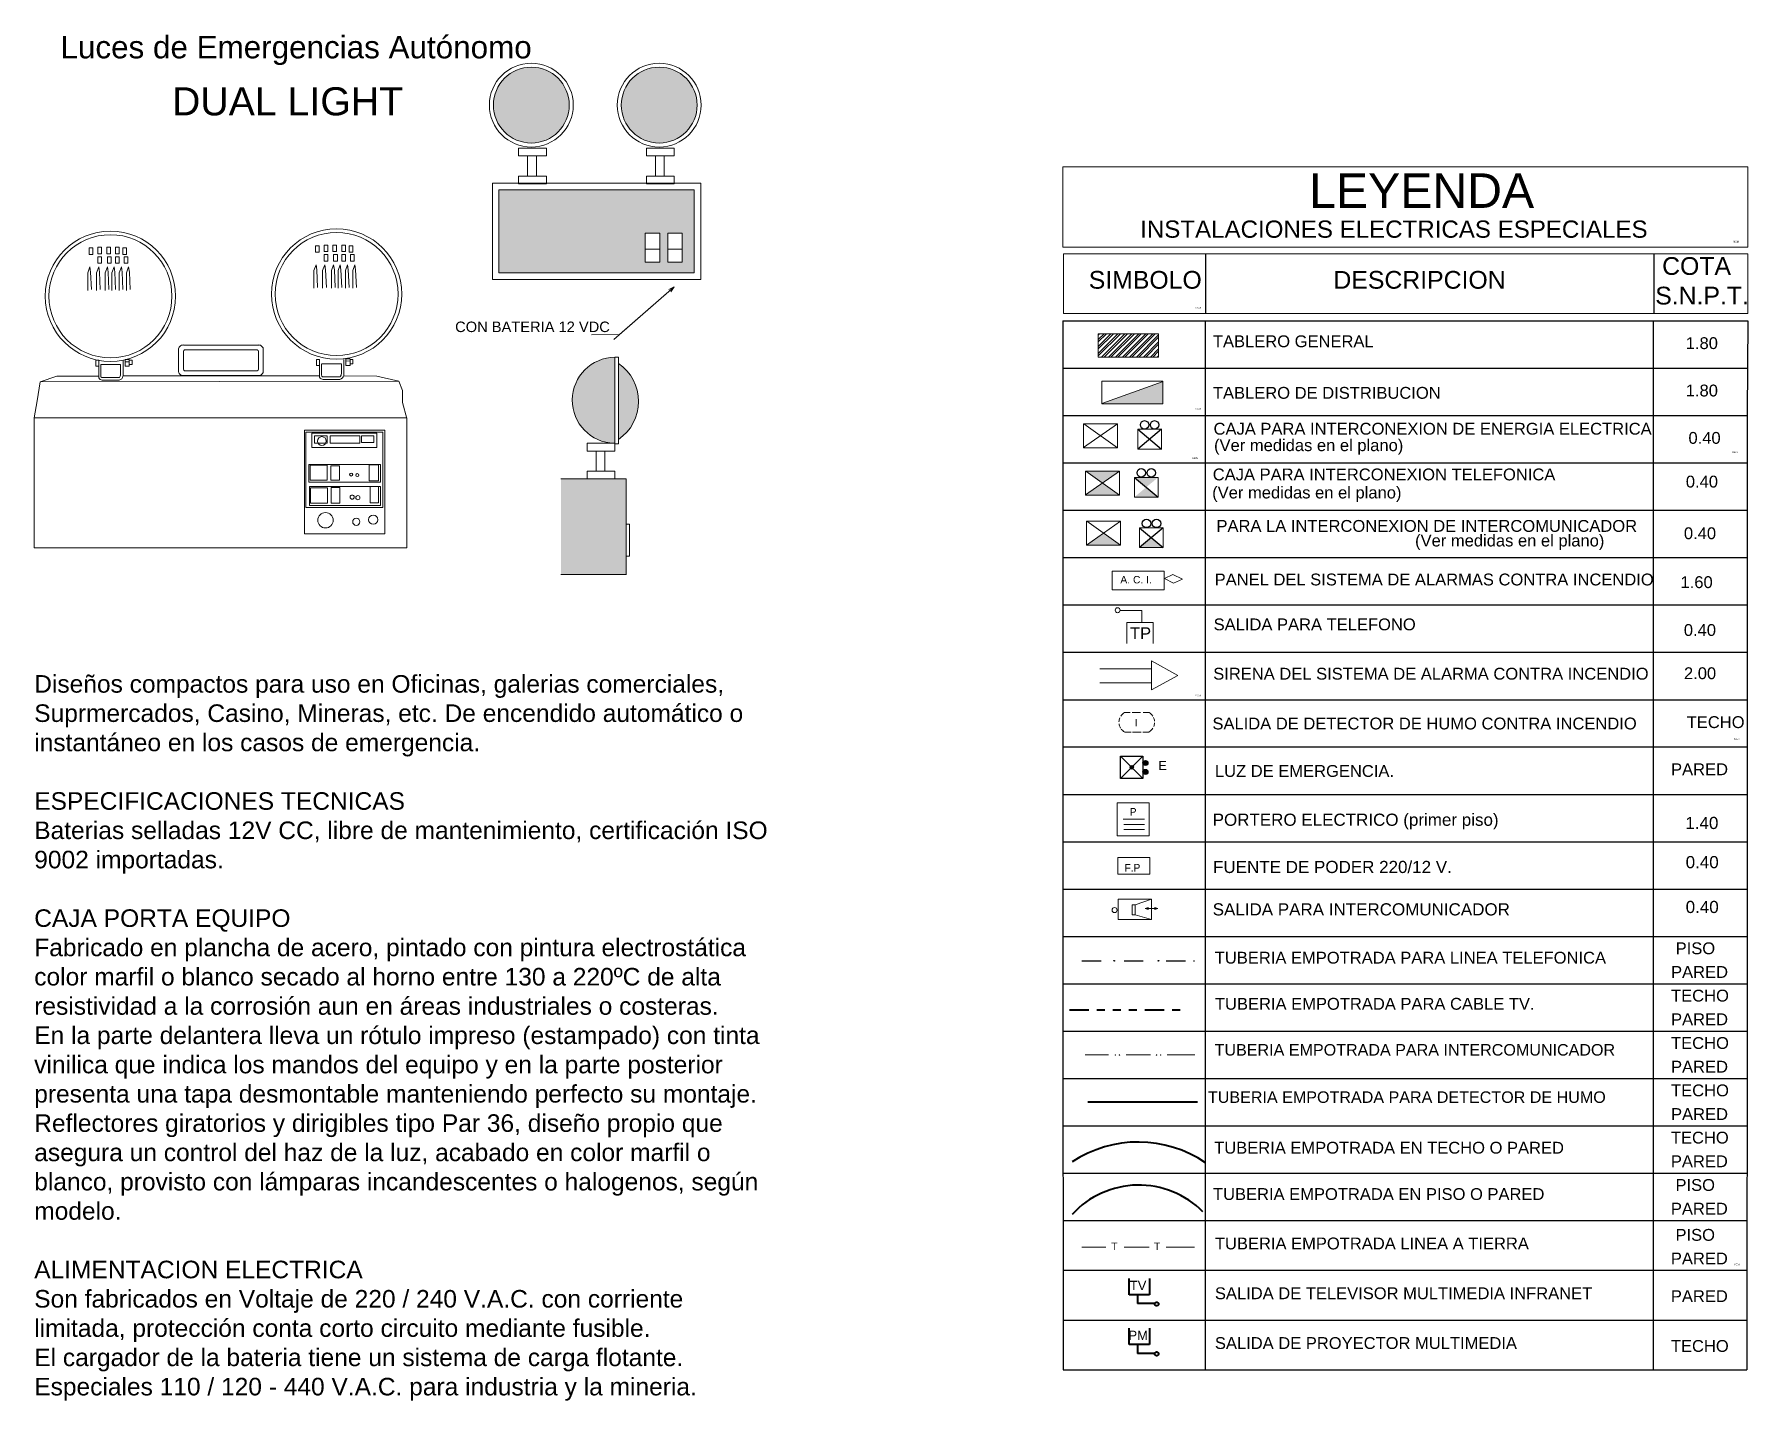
# Model space of a CAD drawing. Header units: millimetres. Extents: x 3354 to 3637, y 1117 to 1358.
# Drawn here: x 3573.34 to 3594.68, y 1247.11 to 1264.13 of the extents above; entities that cross this region are included whole.
import ezdxf

# ---------------------------------------------------------------- set-up
doc = ezdxf.new("R2010")
doc.units = ezdxf.units.MM
for name, pattern in [('a1', [9.525, 6.35, -3.175]), ('ACAD_ISO10W100', [18.5, 12, -3, 0.5, -3]), ('ACAD_ISO14W100', [24, 12, -3, 0, -3, 0, -3, 0, -3]), ('DASHED', [0.75, 0.5, -0.25])]:
    doc.linetypes.add(name, pattern=pattern)
for name, color, linetype, lineweight in [('02-Tex', 7, 'Continuous', 20), ('alumbrado', 50, 'Continuous', 40), ('CAB-EMEG', 60, 'Continuous', 30), ('CABLE TV', 31, 'ACAD_ISO14W100', 40), ('cajas de paso', 132, 'Continuous', 20), ('COND TOM', 121, 'a1', 40), ('CONDUCTOR', 162, 'Continuous', 40), ('COTIT', 4, 'Continuous', 5), ('FONO', 240, 'ACAD_ISO10W100', 25), ('LIN1', 43, 'Continuous', 20), ('SANIT', 160, 'Continuous', 60), ('SIMBOLOS', 251, 'Continuous', 20), ('TABLERO', 122, 'Continuous', 25)]:
    doc.layers.add(name, color=color, linetype=linetype, lineweight=lineweight)
doc.layers.add('Linea 1', color=4, linetype='Continuous')
doc.layers.add('TITUL-1', color=170, linetype='Continuous')
doc.layers.add('texto', color=7, linetype='Continuous', lineweight=9, true_color=0x000000)
doc.styles.add('ARIAL', font='arial.ttf')
doc.styles.add('LUCIDA', font='LCALLIG.TTF')
doc.styles.get("Standard").update_dxf_attribs({"font": 'arial.ttf'})
doc.styles.add('TITULO', font='sanss___.ttf', dxfattribs={"width": 1.2, "height": 0.125})
doc.linetypes.add('ACI', pattern='A,0.9,-0.15,["ACI",Standard,S=0.08,R=0,X=-0.08,Y=-0.03],-0.2', length=1.25)
doc.dimstyles.new('COT-1', dxfattribs={"dimtxt": 0.15, "dimasz": 0.075, "dimexe": 0.05, "dimexo": 0.1, "dimgap": 0.1, "dimtad": 0, "dimtih": 1, "dimtoh": 1, "dimzin": 1, "dimtxsty": 'Standard', "dimblk": 'DOT', "dimcen": 0.1, "dimclrd": 256, "dimclre": 256, "dimclrt": 256, "dimadec": 0, "dimazin": 0, "dimtfac": 1, "dimtix": 1, "dimtmove": 0, "dimatfit": 3, "dimldrblk": 'DOT', "dimfxl": 1, "dimlwd": -1, "dimlwe": -1, "dimarcsym": 0})

# ---------------------------------------------------------------- blocks, each defined once
blk = doc.blocks.new('_Dot')
at = {"color": 0, "linetype": 'ByBlock', "lineweight": -2}
blk.add_line((-0.5, 0), (-1, 0), dxfattribs=at)
at = {"color": 0, "linetype": 'ByBlock', "const_width": 0.5}
blk.add_lwpolyline([(-0.25, 0, 1), (0.25, 0, 1)], format="xyb", close=True, dxfattribs=at)

msp = doc.modelspace()

# ---------------------------------------------------------------- hatches: boundary and pattern name
at = {"layer": 'CAB-EMEG', "linetype": 'DASHED'}
h = msp.add_hatch(color=256, dxfattribs=at)
h.paths.add_polyline_path([(3587.21, 1255.055, 0.989725), (3587.148, 1255.056), (3587.148, 1255.054, 0.989725)])
h.paths.add_polyline_path([(3587.21, 1254.943, 0.989725), (3587.148, 1254.943), (3587.148, 1254.942, 0.989725)])
at = {"layer": 'CAB-EMEG', "ltscale": 0.05}
h = msp.add_hatch(color=256, dxfattribs=at)
h.paths.add_polyline_path([(3586.993, 1255.016, 0.414681), (3586.993, 1254.986), (3587.008, 1255.001)])
h.paths.add_polyline_path([(3587.023, 1255.016), (3587.008, 1255.001), (3587.023, 1254.986, 0.414681)])
h.paths.add_polyline_path([(3587.008, 1255.001), (3587.023, 1255.016, 0.198705), (3587.008, 1255.023, 0.198705), (3586.993, 1255.016)])
h.paths.add_polyline_path([(3587.008, 1255.001), (3586.993, 1254.986, 0.198705), (3587.008, 1254.98, 0.198705), (3587.023, 1254.986)])
msp.add_hatch(color=256, dxfattribs=at).paths.add_polyline_path([(3587.008, 1255.001), (3587.023, 1254.986, 0.414681), (3587.023, 1255.016)])
at = {"layer": 'cajas de paso'}
h = msp.add_hatch(color=5, dxfattribs=at)
h.set_gradient(color1=(0, 0, 255), one_color=1, tint=1, name='INVSPHERICAL')
h.paths.add_polyline_path([(3579.059, 1263.246, 1), (3580.004, 1263.246, 1)])
h = msp.add_hatch(color=5, dxfattribs=at)
h.set_gradient(color1=(0, 0, 255), one_color=1, tint=1, name='INVSPHERICAL')
h.paths.add_polyline_path([(3581.597, 1263.246, 1), (3580.652, 1263.246, 1)])
h = msp.add_hatch(color=254, dxfattribs=at)
h.set_gradient(color1=(199, 199, 255), one_color=1, tint=1, name='CURVED')
h.paths.add_polyline_path([(3581.559, 1262.191), (3579.128, 1262.191), (3579.128, 1261.157), (3581.559, 1261.157)])
h.paths.add_polyline_path([(3580.951, 1261.65), (3581.132, 1261.65), (3581.132, 1261.289), (3580.951, 1261.289)], flags=16)
h.paths.add_polyline_path([(3581.231, 1261.65), (3581.411, 1261.65), (3581.411, 1261.289), (3581.231, 1261.289)], flags=16)
h = msp.add_hatch(color=254, dxfattribs=at)
h.set_gradient(color1=(199, 199, 255), one_color=1, tint=1, name='CYLINDER')
h.paths.add_polyline_path([(3580.573, 1260.107, 0.983109), (3580.564, 1259.035), (3580.573, 1259.035)])
h = msp.add_hatch(color=5, dxfattribs=at)
h.set_gradient(color1=(0, 0, 255), one_color=1, tint=1)
h.paths.add_polyline_path([(3580.615, 1260.031), (3580.615, 1259.082, 0.533111)])
h = msp.add_hatch(color=254, dxfattribs=at)
h.set_gradient(color1=(199, 199, 255), one_color=1, tint=1, name='CYLINDER')
h.paths.add_polyline_path([(3580.713, 1258.592), (3579.898, 1258.592), (3579.898, 1257.4), (3580.713, 1257.4)])
at = {"layer": 'SIMBOLOS'}
h = msp.add_hatch(dxfattribs=at)
h.set_pattern_fill('STEEL', color=256, scale=0.019334, style=0)
h.set_pattern_definition([(45, (2622.33265, 569.924897), (-0.043405013, 0.043405013), []), (45, (2622.33265, 569.95559), (-0.043405013, 0.043405013), [])])
h.paths.add_polyline_path([(3586.59, 1260.4), (3586.59, 1260.109), (3587.343, 1260.109), (3587.343, 1260.4)])
at = {"layer": 'SIMBOLOS', "lineweight": 20}
for points in [[(3587.394, 1259.804), (3586.637, 1259.532), (3586.637, 1259.527), (3587.394, 1259.527)], [(3586.855, 1258.39), (3586.643, 1258.541), (3586.431, 1258.392), (3586.431, 1258.39)], [(3586.658, 1257.917), (3586.446, 1257.768), (3586.446, 1257.766), (3586.87, 1257.766)]]:
    msp.add_hatch(color=256, dxfattribs=at).paths.add_polyline_path(points)
h = msp.add_hatch(color=256, dxfattribs=at)
h.paths.add_polyline_path([(3586.435, 1258.689), (3586.643, 1258.541), (3586.855, 1258.689)])
h.paths.add_polyline_path([(3586.643, 1258.541), (3586.431, 1258.392), (3586.431, 1258.39), (3586.855, 1258.39)])
at = {"layer": 'SIMBOLOS', "ltscale": 0.4}
h = msp.add_hatch(color=256, dxfattribs=at)
h.paths.add_polyline_path([(3587.212, 1253.23), (3587.212, 1253.243), (3587.174, 1253.243)])
h.paths.add_polyline_path([(3587.174, 1253.243), (3587.212, 1253.243), (3587.212, 1253.256)])
for points in [[(3587.174, 1253.243), (3587.212, 1253.243), (3587.212, 1253.256)], [(3587.334, 1253.243), (3587.296, 1253.243), (3587.296, 1253.23)]]:
    msp.add_hatch(color=256, dxfattribs=at).paths.add_polyline_path(points)
h = msp.add_hatch(color=256, dxfattribs=at)
h.paths.add_polyline_path([(3587.296, 1253.257), (3587.296, 1253.243), (3587.334, 1253.243)])
h.paths.add_polyline_path([(3587.334, 1253.243), (3587.296, 1253.243), (3587.296, 1253.23)])
at = {"layer": 'TABLERO'}
h = msp.add_hatch(color=256, dxfattribs=at)
h.paths.add_polyline_path([(3587.19, 1258.489), (3587.337, 1258.611), (3587.042, 1258.611)])
h.paths.add_polyline_path([(3587.337, 1258.366), (3587.19, 1258.489), (3587.042, 1258.366)])
msp.add_hatch(color=256, dxfattribs=at).paths.add_polyline_path([(3587.106, 1257.736), (3587.401, 1257.736), (3587.253, 1257.859)])

# ---------------------------------------------------------------- linework, layer by layer
at = {"lineweight": 5}
for p, q in [((3579.482, 1262.613), (3579.482, 1262.363)), ((3579.593, 1262.613), (3579.593, 1262.363)), ((3581.075, 1262.613), (3581.075, 1262.363)), ((3581.186, 1262.613), (3581.186, 1262.363)), ((3580.951, 1261.452), (3581.133, 1261.452)), ((3581.232, 1261.452), (3581.414, 1261.452)), ((3580.614, 1260.107), (3580.571, 1260.107)), ((3580.571, 1259.027), (3580.571, 1260.107)), ((3580.614, 1259.027), (3580.614, 1260.107)), ((3580.336, 1258.938), (3580.336, 1258.688)), ((3580.447, 1258.938), (3580.447, 1258.688)), ((3580.563, 1259.035), (3580.57, 1259.035)), ((3580.614, 1259.027), (3580.571, 1259.027)), ((3580.225, 1258.598), (3580.225, 1258.688)), ((3580.225, 1258.688), (3580.572, 1258.688)), ((3580.572, 1258.688), (3580.572, 1258.598)), ((3580.712, 1258.592), (3579.897, 1258.592)), ((3580.712, 1258.592), (3580.712, 1257.399)), ((3580.712, 1257.4), (3579.897, 1257.4))]:
    msp.add_line(p, q, dxfattribs=at)
at = {"color": 1, "lineweight": 5}
for p, q in [((3574.005, 1261.158), (3574.032, 1261.231)), ((3574.032, 1261.231), (3574.041, 1261.167)), ((3574.114, 1261.158), (3574.142, 1261.231)), ((3574.142, 1261.231), (3574.151, 1261.167)), ((3574.224, 1261.158), (3574.251, 1261.231)), ((3574.251, 1261.231), (3574.26, 1261.167)), ((3574.306, 1261.158), (3574.333, 1261.231)), ((3574.333, 1261.231), (3574.342, 1261.167)), ((3574.397, 1261.158), (3574.424, 1261.231)), ((3574.424, 1261.231), (3574.433, 1261.167)), ((3574.488, 1261.158), (3574.515, 1261.231)), ((3574.515, 1261.231), (3574.525, 1261.167)), ((3576.822, 1261.185), (3576.849, 1261.258)), ((3576.849, 1261.258), (3576.858, 1261.194)), ((3576.931, 1261.185), (3576.959, 1261.258)), ((3576.959, 1261.258), (3576.968, 1261.194)), ((3577.041, 1261.185), (3577.068, 1261.258)), ((3577.068, 1261.258), (3577.077, 1261.194)), ((3577.123, 1261.185), (3577.15, 1261.258)), ((3577.15, 1261.258), (3577.159, 1261.194)), ((3577.214, 1261.185), (3577.241, 1261.258)), ((3577.241, 1261.258), (3577.25, 1261.194)), ((3577.305, 1261.185), (3577.333, 1261.258)), ((3577.333, 1261.258), (3577.342, 1261.194)), ((3574.005, 1260.939), (3574.005, 1261.158)), ((3574.041, 1261.167), (3574.051, 1260.948)), ((3574.114, 1260.939), (3574.114, 1261.158)), ((3574.151, 1261.167), (3574.16, 1260.948)), ((3574.224, 1260.939), (3574.224, 1261.158)), ((3574.26, 1261.167), (3574.269, 1260.948)), ((3574.306, 1260.939), (3574.306, 1261.158)), ((3574.342, 1261.167), (3574.351, 1260.948)), ((3574.397, 1260.939), (3574.397, 1261.158)), ((3574.433, 1261.167), (3574.443, 1260.948)), ((3574.488, 1260.939), (3574.488, 1261.158)), ((3574.525, 1261.167), (3574.534, 1260.948)), ((3576.822, 1260.966), (3576.822, 1261.185)), ((3576.858, 1261.194), (3576.868, 1260.976)), ((3576.931, 1260.966), (3576.931, 1261.185)), ((3576.968, 1261.194), (3576.977, 1260.976)), ((3577.041, 1260.966), (3577.041, 1261.185)), ((3577.077, 1261.194), (3577.086, 1260.976)), ((3577.123, 1260.966), (3577.123, 1261.185)), ((3577.159, 1261.194), (3577.168, 1260.976)), ((3577.214, 1260.966), (3577.214, 1261.185)), ((3577.25, 1261.194), (3577.26, 1260.976)), ((3577.305, 1260.966), (3577.305, 1261.185)), ((3577.342, 1261.194), (3577.351, 1260.976)), ((3574.143, 1260.067), (3574.143, 1259.852)), ((3574.168, 1260.017), (3574.168, 1259.878)), ((3574.169, 1260.017), (3574.415, 1260.017)), ((3574.415, 1260.017), (3574.415, 1259.895)), ((3574.446, 1259.871), (3574.446, 1260.07)), ((3574.47, 1260.05), (3574.52, 1260.051)), ((3576.893, 1260.075), (3576.893, 1259.86)), ((3576.917, 1260.025), (3576.917, 1259.886)), ((3576.919, 1260.025), (3577.164, 1260.025)), ((3577.164, 1260.025), (3577.164, 1259.903)), ((3577.195, 1259.879), (3577.195, 1260.078)), ((3577.219, 1260.058), (3577.269, 1260.06)), ((3573.376, 1259.564), (3573.412, 1259.801)), ((3573.412, 1259.801), (3573.622, 1259.873)), ((3573.412, 1259.801), (3577.88, 1259.81)), ((3573.622, 1259.873), (3574.147, 1259.873)), ((3574.181, 1259.854), (3574.399, 1259.854)), ((3574.186, 1259.821), (3574.396, 1259.821)), ((3574.442, 1259.874), (3576.893, 1259.874)), ((3576.931, 1259.862), (3577.149, 1259.862)), ((3576.936, 1259.83), (3577.145, 1259.83)), ((3577.192, 1259.874), (3577.606, 1259.873)), ((3577.606, 1259.873), (3577.88, 1259.81)), ((3577.88, 1259.81), (3577.925, 1259.691)), ((3573.339, 1259.354), (3573.376, 1259.564)), ((3577.925, 1259.691), (3577.925, 1259.545)), ((3577.925, 1259.545), (3577.98, 1259.345)), ((3573.339, 1259.354), (3577.98, 1259.354)), ((3573.339, 1257.733), (3573.339, 1259.354)), ((3577.98, 1259.354), (3577.98, 1257.733)), ((3577.98, 1257.733), (3573.339, 1257.733))]:
    msp.add_line(p, q, dxfattribs=at)
at = {"lineweight": 5}
for points in [[(3579.371, 1262.71), (3579.718, 1262.71), (3579.718, 1262.613), (3579.371, 1262.613)], [(3580.964, 1262.71), (3581.311, 1262.71), (3581.311, 1262.613), (3580.964, 1262.613)], [(3579.371, 1262.363), (3579.718, 1262.363), (3579.718, 1262.266), (3579.371, 1262.266)], [(3580.964, 1262.363), (3581.311, 1262.363), (3581.311, 1262.266), (3580.964, 1262.266)], [(3579.045, 1262.273), (3581.64, 1262.273), (3581.64, 1261.075), (3579.045, 1261.075)], [(3579.127, 1262.191), (3581.558, 1262.191), (3581.558, 1261.157), (3579.127, 1261.157)], [(3580.95, 1261.65), (3581.131, 1261.65), (3581.131, 1261.289), (3580.95, 1261.289)], [(3581.229, 1261.65), (3581.41, 1261.65), (3581.41, 1261.289), (3581.229, 1261.289)], [(3580.225, 1259.035), (3580.572, 1259.035), (3580.572, 1258.938), (3580.225, 1258.938)]]:
    msp.add_lwpolyline(points, close=True, dxfattribs=at)
at = {"color": 1, "lineweight": 5}
for points in [[(3574.023, 1261.467), (3574.069, 1261.467), (3574.069, 1261.386), (3574.023, 1261.386)], [(3574.133, 1261.477), (3574.178, 1261.477), (3574.178, 1261.395), (3574.133, 1261.395)], [(3574.242, 1261.477), (3574.288, 1261.477), (3574.288, 1261.395), (3574.242, 1261.395)], [(3574.351, 1261.477), (3574.397, 1261.477), (3574.397, 1261.395), (3574.351, 1261.395)], [(3574.443, 1261.467), (3574.488, 1261.467), (3574.488, 1261.386), (3574.443, 1261.386)], [(3576.84, 1261.495), (3576.886, 1261.495), (3576.886, 1261.413), (3576.84, 1261.413)], [(3576.95, 1261.504), (3576.995, 1261.504), (3576.995, 1261.422), (3576.95, 1261.422)], [(3577.059, 1261.504), (3577.105, 1261.504), (3577.105, 1261.422), (3577.059, 1261.422)], [(3577.168, 1261.504), (3577.214, 1261.504), (3577.214, 1261.422), (3577.168, 1261.422)], [(3577.26, 1261.495), (3577.305, 1261.495), (3577.305, 1261.413), (3577.26, 1261.413)], [(3574.133, 1261.358), (3574.178, 1261.358), (3574.178, 1261.276), (3574.133, 1261.276)], [(3574.251, 1261.358), (3574.297, 1261.358), (3574.297, 1261.276), (3574.251, 1261.276)], [(3574.351, 1261.358), (3574.397, 1261.358), (3574.397, 1261.276), (3574.351, 1261.276)], [(3574.461, 1261.358), (3574.506, 1261.358), (3574.506, 1261.276), (3574.461, 1261.276)], [(3576.95, 1261.386), (3576.995, 1261.386), (3576.995, 1261.304), (3576.95, 1261.304)], [(3577.068, 1261.386), (3577.114, 1261.386), (3577.114, 1261.304), (3577.068, 1261.304)], [(3577.168, 1261.386), (3577.214, 1261.386), (3577.214, 1261.304), (3577.168, 1261.304)], [(3577.278, 1261.386), (3577.323, 1261.386), (3577.323, 1261.304), (3577.278, 1261.304)], [(3574.143, 1259.996), (3574.106, 1259.996), (3574.106, 1260.072), (3574.143, 1260.072)], [(3574.47, 1260.077), (3574.523, 1260.077), (3574.523, 1259.996), (3574.47, 1259.996)], [(3574.523, 1260.07), (3574.559, 1260.07), (3574.559, 1260.015), (3574.523, 1260.015)], [(3576.893, 1260.005), (3576.855, 1260.005), (3576.855, 1260.08), (3576.893, 1260.08)], [(3577.219, 1260.085), (3577.272, 1260.085), (3577.272, 1260.005), (3577.219, 1260.005)], [(3577.272, 1260.078), (3577.309, 1260.078), (3577.309, 1260.024), (3577.272, 1260.024)], [(3576.703, 1259.199), (3577.706, 1259.199), (3577.706, 1257.906), (3576.703, 1257.906)], [(3576.722, 1259.172), (3577.679, 1259.172), (3577.679, 1258.234), (3576.722, 1258.234)], [(3576.795, 1259.163), (3577.606, 1259.163), (3577.606, 1258.981), (3576.795, 1258.981)], [(3576.831, 1259.126), (3576.986, 1259.126), (3576.986, 1259.035), (3576.831, 1259.035)], [(3577.023, 1259.126), (3577.396, 1259.126), (3577.396, 1259.035), (3577.023, 1259.035)], [(3577.415, 1259.126), (3577.57, 1259.126), (3577.57, 1259.044), (3577.415, 1259.044)], [(3576.758, 1258.771), (3577.652, 1258.771), (3577.652, 1258.553), (3576.758, 1258.553)], [(3576.775, 1258.761), (3576.986, 1258.761), (3576.986, 1258.576), (3576.775, 1258.576)], [(3577.031, 1258.754), (3577.139, 1258.754), (3577.139, 1258.576), (3577.031, 1258.576)], [(3577.51, 1258.767), (3577.625, 1258.767), (3577.625, 1258.569), (3577.51, 1258.569)], [(3576.767, 1258.498), (3577.652, 1258.498), (3577.652, 1258.261), (3576.767, 1258.261)], [(3576.781, 1258.48), (3576.992, 1258.48), (3576.992, 1258.288), (3576.781, 1258.288)], [(3577.037, 1258.486), (3577.146, 1258.486), (3577.146, 1258.288), (3577.037, 1258.288)], [(3577.523, 1258.499), (3577.625, 1258.499), (3577.625, 1258.294), (3577.523, 1258.294)]]:
    msp.add_lwpolyline(points, close=True, dxfattribs=at)
for points in [[(3575.135, 1259.939), (3575.135, 1260.198)], [(3575.196, 1260.259), (3576.137, 1260.259)], [(3575.196, 1260.182), (3575.196, 1259.955)], [(3576.118, 1260.198), (3575.21, 1260.198)], [(3576.131, 1259.955), (3576.131, 1260.182)], [(3576.192, 1260.204), (3576.192, 1259.933)], [(3576.137, 1259.878), (3575.196, 1259.878)], [(3575.21, 1259.939), (3576.118, 1259.939)]]:
    msp.add_lwpolyline(points, dxfattribs=at)
at = {"lineweight": 5}
msp.add_lwpolyline([(3580.71, 1258.03), (3580.752, 1258.03), (3580.752, 1257.629), (3580.71, 1257.629)], dxfattribs=at)
for centre, radius in [((3579.53, 1263.246), 0.522), ((3579.53, 1263.246), 0.472), ((3581.123, 1263.246), 0.522), ((3581.123, 1263.246), 0.472)]:
    msp.add_circle(centre, radius, dxfattribs=at)
at = {"color": 1, "lineweight": 5}
for centre, radius in [((3574.288, 1260.866), 0.811), ((3577.105, 1260.894), 0.811), ((3577.105, 1260.894), 0.766), ((3574.288, 1260.866), 0.766), ((3576.922, 1259.063), 0.0547), ((3577.286, 1258.646), 0.0192), ((3577.363, 1258.639), 0.0192), ((3577.299, 1258.365), 0.0256), ((3577.37, 1258.358), 0.0256), ((3576.967, 1258.077), 0.0958), ((3577.35, 1258.058), 0.0447), ((3577.561, 1258.084), 0.0575)]:
    msp.add_circle(centre, radius, dxfattribs=at)
for centre, radius, start, end in [((3575.193, 1260.201), 0.0582, 87.3548, 182.6452), ((3575.214, 1260.181), 0.0179, 102.8162, 176.8097), ((3576.115, 1260.182), 0.0164, 359.2968, 81.0773), ((3576.134, 1260.201), 0.0582, 357.3548, 92.6452), ((3575.214, 1259.956), 0.0176, 182.5042, 257.8699), ((3576.114, 1259.955), 0.0171, 280.8364, 358.7895), ((3574.199, 1259.883), 0.0643, 209.9832, 258.5522), ((3574.19, 1259.875), 0.0226, 172.0904, 247.4401), ((3574.387, 1259.879), 0.0572, 278.751, 353.2133), ((3574.357, 1259.893), 0.058, 317.1216, 1.7353), ((3575.193, 1259.936), 0.0582, 177.3548, 272.6452), ((3576.134, 1259.936), 0.0582, 267.3548, 2.6452), ((3576.949, 1259.891), 0.0643, 209.9832, 258.5522), ((3576.939, 1259.883), 0.0226, 172.0904, 247.4401), ((3577.137, 1259.888), 0.0572, 278.751, 353.2133), ((3577.106, 1259.902), 0.058, 317.1216, 1.7353)]:
    msp.add_arc(centre, radius, start, end, dxfattribs=at)
at = {"lineweight": 5}
for centre, radius, start, end in [((3580.576, 1259.571), 0.536, 90.5103, 268.5582), ((3580.295, 1259.556), 0.571, 304.0803, 55.9197)]:
    msp.add_arc(centre, radius, start, end, dxfattribs=at)
at = {"layer": 'alumbrado', "linetype": 'ACI'}
msp.add_line((3586.463, 1250.835), (3587.825, 1250.835), dxfattribs=at)
at = {"layer": 'CAB-EMEG', "ltscale": 0.05}
for p, q in [((3587.148, 1254.862), (3586.869, 1255.141)), ((3587.148, 1255.141), (3586.869, 1254.862))]:
    msp.add_line(p, q, dxfattribs=at)
msp.add_lwpolyline([(3586.869, 1254.862), (3586.869, 1255.141), (3587.148, 1255.141), (3587.148, 1254.862)], close=True, dxfattribs=at)
at = {"layer": 'CAB-EMEG'}
for centre in [(3587.179, 1255.055), (3587.179, 1254.943)]:
    msp.add_circle(centre, 0.031, dxfattribs=at)
at = {"layer": 'CAB-EMEG', "ltscale": 0.05}
msp.add_circle((3587.008, 1255.001), 0.0213, dxfattribs=at)
at = {"layer": 'CABLE TV', "ltscale": 0.02}
for p, q in [((3586.232, 1251.983), (3587.669, 1251.983)), ((3587.295, 1248.324), (3587.081, 1248.324)), ((3587.295, 1247.704), (3587.081, 1247.704))]:
    msp.add_line(p, q, dxfattribs=at)
at = {"layer": 'CABLE TV'}
for p, q in [((3587.081, 1248.431), (3587.081, 1248.324)), ((3587.081, 1247.811), (3587.081, 1247.704))]:
    msp.add_line(p, q, dxfattribs=at)
for points in [[(3587.228, 1248.638), (3587.228, 1248.434), (3586.974, 1248.434), (3586.974, 1248.638)], [(3587.228, 1248.018), (3587.228, 1247.814), (3586.974, 1247.814), (3586.974, 1248.018)]]:
    msp.add_lwpolyline(points, dxfattribs=at)
for centre in [(3587.318, 1248.318), (3587.318, 1247.698)]:
    msp.add_circle(centre, 0.024, dxfattribs=at)
at = {"layer": 'COND TOM'}
msp.add_arc((3587.096, 1248.672), 1.127, 44.8333, 137.425, dxfattribs=at)
at = {"layer": 'CONDUCTOR'}
msp.add_arc((3587.089, 1248.842), 1.493, 55.8252, 123.4365, dxfattribs=at)
at = {"layer": 'FONO', "ltscale": 0.02}
for p, q in [((3586.386, 1252.591), (3586.686, 1252.591)), ((3586.912, 1252.591), (3587.223, 1252.591)), ((3587.437, 1252.591), (3587.791, 1252.591))]:
    msp.add_line(p, q, dxfattribs=at)
for centre in [(3586.79, 1252.592), (3587.341, 1252.592)]:
    msp.add_circle(centre, 0.00351, dxfattribs=at)
at = {"layer": 'Linea 1'}
for p, q in [((3587.927, 1261.394), (3587.927, 1260.651)), ((3593.51, 1261.394), (3593.51, 1260.651)), ((3586.151, 1260.561), (3594.68, 1260.561)), ((3594.68, 1260.561), (3594.673, 1259.411)), ((3586.151, 1259.971), (3594.673, 1259.971)), ((3586.151, 1259.381), (3594.673, 1259.381)), ((3586.151, 1259.381), (3594.673, 1259.381)), ((3594.673, 1259.411), (3594.673, 1257.023)), ((3586.151, 1258.791), (3594.673, 1258.791)), ((3586.151, 1258.202), (3594.673, 1258.202)), ((3586.151, 1257.613), (3594.673, 1257.613)), ((3586.151, 1257.023), (3594.673, 1257.023)), ((3586.151, 1257.023), (3594.673, 1257.023)), ((3594.673, 1257.023), (3594.673, 1253.515)), ((3586.151, 1256.433), (3594.673, 1256.433)), ((3586.151, 1256.433), (3594.673, 1256.433)), ((3586.151, 1256.433), (3594.673, 1256.433)), ((3586.151, 1256.433), (3594.673, 1256.433)), ((3586.151, 1256.433), (3594.673, 1256.433)), ((3586.151, 1256.433), (3594.673, 1256.433)), ((3586.151, 1256.433), (3594.673, 1256.433)), ((3586.151, 1256.433), (3594.673, 1256.433)), ((3586.151, 1255.843), (3594.673, 1255.843)), ((3586.151, 1255.843), (3594.673, 1255.843)), ((3586.151, 1255.843), (3594.673, 1255.843)), ((3586.151, 1255.843), (3594.673, 1255.843)), ((3586.151, 1255.843), (3594.673, 1255.843)), ((3586.151, 1255.843), (3594.673, 1255.843)), ((3586.151, 1255.843), (3594.673, 1255.843)), ((3586.151, 1255.843), (3594.673, 1255.843)), ((3586.151, 1255.843), (3594.673, 1255.843)), ((3586.151, 1255.254), (3594.673, 1255.254)), ((3586.151, 1255.254), (3594.673, 1255.254)), ((3586.151, 1255.254), (3594.673, 1255.254)), ((3586.151, 1255.254), (3594.673, 1255.254)), ((3586.151, 1255.254), (3594.673, 1255.254)), ((3586.151, 1255.254), (3594.673, 1255.254)), ((3586.151, 1255.254), (3594.673, 1255.254)), ((3586.151, 1255.254), (3594.673, 1255.254)), ((3586.151, 1255.254), (3594.673, 1255.254)), ((3586.151, 1255.254), (3594.673, 1255.254)), ((3586.151, 1255.254), (3594.673, 1255.254)), ((3586.151, 1255.254), (3594.673, 1255.254)), ((3586.151, 1255.254), (3594.673, 1255.254)), ((3586.151, 1255.254), (3594.673, 1255.254)), ((3586.151, 1255.254), (3594.673, 1255.254)), ((3586.151, 1255.254), (3594.673, 1255.254)), ((3586.151, 1255.254), (3594.673, 1255.254)), ((3586.151, 1255.254), (3594.673, 1255.254)), ((3586.151, 1254.664), (3594.673, 1254.664)), ((3586.151, 1254.664), (3594.673, 1254.664)), ((3586.151, 1254.664), (3594.673, 1254.664)), ((3586.151, 1254.664), (3594.673, 1254.664)), ((3586.151, 1254.664), (3594.673, 1254.664)), ((3586.151, 1254.664), (3594.673, 1254.664)), ((3586.151, 1254.664), (3594.673, 1254.664)), ((3586.151, 1254.664), (3594.673, 1254.664)), ((3586.151, 1254.664), (3594.673, 1254.664)), ((3586.151, 1254.075), (3594.673, 1254.075)), ((3586.151, 1254.075), (3594.673, 1254.075)), ((3586.151, 1254.075), (3594.673, 1254.075)), ((3586.151, 1254.075), (3594.673, 1254.075)), ((3586.151, 1254.075), (3594.673, 1254.075)), ((3586.151, 1254.075), (3594.673, 1254.075)), ((3586.151, 1254.075), (3594.673, 1254.075)), ((3586.151, 1254.075), (3594.673, 1254.075)), ((3586.151, 1254.075), (3594.673, 1254.075)), ((3586.151, 1253.485), (3594.673, 1253.485)), ((3586.151, 1253.485), (3594.673, 1253.485)), ((3594.673, 1253.485), (3594.673, 1252.895)), ((3586.151, 1252.896), (3586.151, 1252.306)), ((3586.151, 1252.895), (3594.673, 1252.895)), ((3586.151, 1252.895), (3594.673, 1252.895)), ((3586.151, 1252.895), (3594.673, 1252.895)), ((3586.151, 1252.895), (3594.673, 1252.895)), ((3586.151, 1252.895), (3594.673, 1252.895)), ((3586.151, 1252.895), (3594.673, 1252.895)), ((3586.151, 1252.895), (3594.673, 1252.895)), ((3586.151, 1252.895), (3594.673, 1252.895)), ((3586.151, 1252.895), (3594.673, 1252.895)), ((3587.921, 1252.896), (3587.921, 1252.306)), ((3594.673, 1252.895), (3594.673, 1252.336)), ((3586.151, 1252.306), (3586.152, 1247.498)), ((3586.151, 1252.306), (3594.673, 1252.306)), ((3586.151, 1252.306), (3594.673, 1252.306)), ((3586.151, 1252.306), (3594.673, 1252.306)), ((3586.151, 1252.306), (3594.673, 1252.306)), ((3586.151, 1252.306), (3594.673, 1252.306)), ((3586.151, 1252.306), (3594.673, 1252.306)), ((3587.921, 1252.306), (3587.921, 1247.498)), ((3594.673, 1252.306), (3594.669, 1247.498)), ((3594.673, 1252.414), (3594.673, 1252.306)), ((3586.151, 1251.717), (3594.673, 1251.717)), ((3586.151, 1251.717), (3594.673, 1251.717)), ((3586.151, 1251.717), (3594.673, 1251.717)), ((3586.151, 1251.127), (3594.673, 1251.127)), ((3586.151, 1251.127), (3594.673, 1251.127)), ((3586.151, 1251.127), (3594.673, 1251.127)), ((3586.151, 1250.537), (3594.673, 1250.537)), ((3586.151, 1250.537), (3594.673, 1250.537)), ((3586.151, 1250.537), (3594.673, 1250.537)), ((3586.152, 1249.948), (3594.67, 1249.948)), ((3586.152, 1249.948), (3594.67, 1249.948)), ((3586.152, 1249.948), (3594.67, 1249.948)), ((3586.152, 1249.359), (3594.67, 1249.359)), ((3586.152, 1249.359), (3594.67, 1249.359)), ((3586.152, 1249.359), (3594.67, 1249.359)), ((3586.152, 1248.739), (3594.67, 1248.739)), ((3586.152, 1248.739), (3594.67, 1248.739)), ((3586.152, 1248.739), (3594.67, 1248.739)), ((3586.152, 1248.118), (3594.67, 1248.118)), ((3586.152, 1248.118), (3594.67, 1248.118)), ((3586.152, 1248.118), (3594.67, 1248.118)), ((3586.152, 1247.498), (3594.67, 1247.498)), ((3586.152, 1247.498), (3594.67, 1247.498)), ((3586.152, 1247.498), (3594.67, 1247.498))]:
    msp.add_line(p, q, dxfattribs=at)
at = {"layer": 'Linea 1', "linetype": 'ByBlock', "lineweight": 30}
for p, q in [((3586.151, 1260.561), (3586.151, 1257.023)), ((3587.921, 1260.561), (3587.921, 1257.023)), ((3586.151, 1257.023), (3586.151, 1256.433)), ((3587.921, 1257.023), (3587.921, 1256.433)), ((3586.151, 1256.433), (3586.151, 1255.843)), ((3587.921, 1256.433), (3587.921, 1255.843)), ((3586.151, 1255.843), (3586.151, 1255.254)), ((3587.921, 1255.843), (3587.921, 1255.254)), ((3586.151, 1255.254), (3586.151, 1254.664)), ((3587.921, 1255.254), (3587.921, 1254.664)), ((3586.151, 1254.664), (3586.151, 1252.895)), ((3587.921, 1254.664), (3587.921, 1254.075)), ((3587.921, 1254.075), (3587.921, 1253.485)), ((3587.921, 1253.485), (3587.921, 1252.895))]:
    msp.add_line(p, q, dxfattribs=at)
at = {"layer": 'Linea 1', "lineweight": 30}
for p, q in [((3593.503, 1260.561), (3593.503, 1257.023)), ((3593.503, 1257.023), (3593.503, 1256.433)), ((3593.503, 1256.433), (3593.503, 1255.843)), ((3594.673, 1256.463), (3594.673, 1255.873)), ((3593.503, 1255.843), (3593.503, 1255.254)), ((3594.673, 1255.873), (3594.673, 1255.284)), ((3593.503, 1255.254), (3593.503, 1253.485)), ((3594.673, 1255.284), (3594.673, 1254.694)), ((3593.503, 1253.485), (3593.503, 1252.895)), ((3594.673, 1253.515), (3594.673, 1252.895)), ((3593.503, 1252.896), (3593.503, 1252.306)), ((3594.673, 1252.895), (3594.673, 1252.337)), ((3593.503, 1252.306), (3593.503, 1247.498))]:
    msp.add_line(p, q, dxfattribs=at)
at = {"layer": 'Linea 1', "lineweight": 5}
for points in [[(3586.148, 1261.478), (3594.68, 1261.478), (3594.68, 1262.477), (3586.148, 1262.477)], [(3586.159, 1260.651), (3594.68, 1260.651), (3594.68, 1261.394), (3586.159, 1261.394)]]:
    msp.add_lwpolyline(points, close=True, dxfattribs=at)
at = {"layer": 'SIMBOLOS', "lineweight": 20}
for p, q in [((3586.637, 1259.532), (3587.399, 1259.805)), ((3586.408, 1258.981), (3586.831, 1259.278)), ((3586.411, 1259.278), (3586.831, 1258.979)), ((3586.431, 1258.392), (3586.855, 1258.689)), ((3586.435, 1258.689), (3586.855, 1258.39)), ((3586.446, 1257.768), (3586.869, 1258.065)), ((3586.45, 1258.065), (3586.87, 1257.766)), ((3587.415, 1257.35), (3587.52, 1257.402)), ((3587.52, 1257.402), (3587.639, 1257.345)), ((3587.529, 1257.292), (3587.415, 1257.35)), ((3587.639, 1257.345), (3587.529, 1257.292)), ((3586.9, 1254.357), (3587.165, 1254.357)), ((3586.91, 1254.288), (3587.165, 1254.288)), ((3586.91, 1254.225), (3587.165, 1254.225))]:
    msp.add_line(p, q, dxfattribs=at)
at = {"layer": 'SIMBOLOS'}
for p, q in [((3586.865, 1256.952), (3587.135, 1256.952)), ((3587.135, 1256.807), (3587.135, 1256.952)), ((3587.05, 1253.29), (3587.254, 1253.359)), ((3587.05, 1253.166), (3587.254, 1253.105)), ((3586.427, 1251.42), (3586.719, 1251.42)), ((3586.938, 1251.42), (3587.241, 1251.42)), ((3587.45, 1251.42), (3587.794, 1251.42)), ((3586.387, 1249.025), (3586.687, 1249.025)), ((3586.912, 1249.025), (3587.223, 1249.025)), ((3587.437, 1249.025), (3587.791, 1249.025))]:
    msp.add_line(p, q, dxfattribs=at)
at = {"layer": 'SIMBOLOS', "ltscale": 0.4}
for p, q in [((3587.256, 1256.325), (3587.256, 1255.964)), ((3587.584, 1256.145), (3587.256, 1256.325)), ((3587.584, 1256.145), (3587.256, 1255.964)), ((3587.212, 1253.256), (3587.174, 1253.243)), ((3587.174, 1253.243), (3587.334, 1253.243)), ((3587.174, 1253.243), (3587.212, 1253.23)), ((3587.212, 1253.23), (3587.212, 1253.256)), ((3587.334, 1253.243), (3587.296, 1253.257)), ((3587.296, 1253.257), (3587.296, 1253.23)), ((3587.296, 1253.23), (3587.334, 1253.243))]:
    msp.add_line(p, q, dxfattribs=at)
at = {"layer": 'SIMBOLOS', "lineweight": 20}
for points in [[(3586.59, 1260.4), (3587.343, 1260.4), (3587.343, 1260.109), (3586.59, 1260.109)], [(3586.637, 1259.81), (3587.394, 1259.81), (3587.394, 1259.527), (3586.637, 1259.527)], [(3586.408, 1259.278), (3586.831, 1259.278), (3586.831, 1258.979), (3586.408, 1258.979)], [(3586.431, 1258.689), (3586.855, 1258.689), (3586.855, 1258.39), (3586.431, 1258.39)], [(3586.446, 1258.065), (3586.87, 1258.065), (3586.87, 1257.766), (3586.446, 1257.766)], [(3586.765, 1257.445), (3587.41, 1257.445), (3587.41, 1257.211), (3586.765, 1257.211)], [(3586.826, 1254.558), (3587.224, 1254.558), (3587.224, 1254.146), (3586.826, 1254.146)], [(3586.835, 1253.88), (3587.232, 1253.88), (3587.232, 1253.67), (3586.835, 1253.67)]]:
    msp.add_lwpolyline(points, close=True, dxfattribs=at)
at = {"layer": 'SIMBOLOS'}
msp.add_lwpolyline([(3586.947, 1256.542), (3586.947, 1256.803), (3587.273, 1256.803), (3587.273, 1256.542)], dxfattribs=at)
at = {"layer": 'SIMBOLOS', "ltscale": 0.4}
msp.add_lwpolyline([(3586.61, 1256.227), (3587.256, 1256.227), (3587.256, 1256.052), (3586.61, 1256.052)], dxfattribs=at)
at = {"layer": 'SIMBOLOS', "lineweight": 20}
for points in [[(3586.917, 1255.683), (3586.989, 1255.683)], [(3587.012, 1255.683), (3587.119, 1255.683)], [(3587.151, 1255.683), (3587.223, 1255.683)], [(3586.999, 1255.44), (3586.917, 1255.44)], [(3587.127, 1255.44), (3587.019, 1255.44)], [(3587.223, 1255.44), (3587.147, 1255.44)]]:
    msp.add_lwpolyline(points, dxfattribs=at)
at = {"layer": 'SIMBOLOS'}
for points in [[(3586.839, 1253.359), (3586.839, 1253.105), (3587.254, 1253.105), (3587.254, 1253.359)], [(3587.05, 1253.29), (3587.05, 1253.166), (3587.013, 1253.166), (3587.013, 1253.29)]]:
    msp.add_lwpolyline(points, close=True, dxfattribs=at)
for centre, radius in [((3586.832, 1256.957), 0.0307), ((3586.795, 1253.224), 0.0315), ((3586.803, 1251.419), 0.00342), ((3586.855, 1251.419), 0.00342), ((3587.317, 1251.419), 0.00342), ((3587.369, 1251.419), 0.00342)]:
    msp.add_circle(centre, radius, dxfattribs=at)
at = {"layer": 'SIMBOLOS', "lineweight": 20}
for centre, start, end in [((3586.99, 1255.562), 120.9446, 148.1327), ((3587.151, 1255.562), 33.3054, 59.1762), ((3586.99, 1255.562), 156.3561, 177.8961), ((3586.99, 1255.562), 187.3825, 210.7319), ((3586.99, 1255.562), 216.7253, 239.0554), ((3587.151, 1255.562), 300.8238, 328.9862), ((3587.151, 1255.562), 5.5527, 25.0714), ((3587.151, 1255.562), 337.6604, 357.0904)]:
    msp.add_arc(centre, 0.141, start, end, dxfattribs=at)
at = {"layer": 'TABLERO', "lineweight": 25}
for p, q in [((3587.083, 1259.209), (3587.378, 1258.963)), ((3587.378, 1259.209), (3587.083, 1258.963)), ((3587.042, 1258.611), (3587.337, 1258.366)), ((3587.401, 1257.982), (3587.106, 1257.736)), ((3587.106, 1257.982), (3587.401, 1257.736))]:
    msp.add_line(p, q, dxfattribs=at)
at = {"layer": 'TABLERO', "lineweight": 5}
for points in [[(3587.083, 1259.209), (3587.083, 1258.963), (3587.378, 1258.963), (3587.378, 1259.209)], [(3587.337, 1258.611), (3587.337, 1258.366), (3587.042, 1258.366), (3587.042, 1258.611)], [(3587.401, 1257.982), (3587.401, 1257.736), (3587.106, 1257.736), (3587.106, 1257.982)]]:
    msp.add_lwpolyline(points, close=True, dxfattribs=at)
at = {"layer": 'TABLERO', "lineweight": 25}
for centre in [(3587.168, 1259.264), (3587.293, 1259.264), (3587.127, 1258.667), (3587.252, 1258.667), (3587.191, 1258.038), (3587.316, 1258.038)]:
    msp.add_circle(centre, 0.0529, dxfattribs=at)

# ---------------------------------------------------------------- texts
at = {"layer": '02-Tex', "insert": (3573.339, 1256.149), "char_height": 0.2187, "width": 9.25771, "attachment_point": 1, "style": 'ARIAL'}
msp.add_mtext('\\A1;Diseños compactos para uso en Oficinas, galerias comerciales, Suprmercados, Casino, Mineras, etc. De encendido automático o instantáneo en los casos de emergencia.\\P\\PESPECIFICACIONES TECNICAS\\PBaterias selladas 12V CC, libre de mantenimiento, certificación ISO 9002 importadas.\\P\\PCAJA PORTA EQUIPO\\PFabricado en plancha de acero, pintado con pintura electrostática color marfil o blanco secado al horno entre 130 a 220ºC de alta resistividad a la corrosión aun en áreas industriales o costeras.\\PEn la parte delantera lleva un rótulo impreso (estampado) con tinta vinilica que indica los mandos del equipo y en la parte posterior presenta una tapa desmontable manteniendo perfecto su montaje.\\PReflectores giratorios y dirigibles tipo Par 36, diseño propio que asegura un control del haz de la luz, acabado en color marfil o blanco, provisto con lámparas incandescentes o halogenos, según modelo.\\P\\PALIMENTACION ELECTRICA\\PSon fabricados en Voltaje de 220 / 240 V.A.C. con corriente limitada, protección conta corto circuito mediante fusible.\\PEl cargador de la bateria tiene un sistema de carga flotante.\\PEspeciales 110 / 120 - 440 V.A.C. para industria y la mineria.', dxfattribs=at)
at = {"layer": 'CAB-EMEG', "insert": (3587.34, 1255.078), "char_height": 0.112, "width": 0.12791, "attachment_point": 1}
msp.add_mtext('E', dxfattribs=at)
at = {"layer": 'CABLE TV', "char_height": 0.1152, "width": 0.06935, "attachment_point": 9}
for s, insert in [('TV', (3587.19, 1248.492)), ('PM', (3587.209, 1247.871))]:
    msp.add_mtext(s, dxfattribs=dict(at, insert=insert))
at = {"layer": 'COTIT', "insert": (3580.508, 1260.418), "char_height": 0.13064, "attachment_point": 9}
msp.add_mtext('CON BATERIA 12 VDC', dxfattribs=at)
at = {"layer": 'LIN1', "color": 0, "attachment_point": 1}
for insert, char_height, width in [((3594.497, 1261.556), 0.02148, 0.71101), ((3587.796, 1260.734), 0.02148, 0.71101), ((3587.796, 1259.476), 0.02148, 0.71101), ((3594.491, 1258.937), 0.02148, 0.71101), ((3587.765, 1258.861), 0.02148, 0.71101), ((3587.796, 1255.907), 0.02148, 0.71101), ((3594.512, 1255.363), 0.02148, 0.71101), ((3594.505, 1248.821), 0.02147, 0.71069)]:
    msp.add_mtext('{\\C254;MCM}', dxfattribs=dict(at, insert=insert, char_height=char_height, width=width))
at = {"layer": 'SANIT', "insert": (3587.113, 1261.809), "char_height": 0.21482, "width": 6.62872, "attachment_point": 1}
msp.add_mtext('INSTALACIONES ELECTRICAS ESPECIALES', dxfattribs=at)
at = {"layer": 'SIMBOLOS', "lineweight": 20, "attachment_point": 1}
for s, insert, char_height, width in [('{\\fArial|b0|i0|c0|p34;A. C. I.}', (3586.866, 1257.383), 0.09211, 0.42645), ('I', (3587.047, 1255.602), 0.0921, 0.04365)]:
    msp.add_mtext(s, dxfattribs=dict(at, insert=insert, char_height=char_height, width=width))
at = {"layer": 'SIMBOLOS', "insert": (3586.986, 1256.744), "char_height": 0.14738, "width": 0.08872, "attachment_point": 1}
msp.add_mtext('{\\fArial|b0|i0|c0|p34;TP}', dxfattribs=at)
at = {"layer": 'SIMBOLOS', "lineweight": 20, "char_height": 0.0946, "attachment_point": 1, "style": 'LUCIDA'}
for s, insert, width in [('P', (3586.983, 1254.494), 0.17171), ('F.P', (3586.918, 1253.797), 0.43662)]:
    msp.add_mtext(s, dxfattribs=dict(at, insert=insert, width=width))
at = {"layer": 'SIMBOLOS', "lineweight": 30, "char_height": 0.09207, "width": 0.09148, "attachment_point": 1}
for insert in [(3586.752, 1249.083), (3587.284, 1249.083)]:
    msp.add_mtext('{\\fArial|b0|i0|c0|p34;T}', dxfattribs=dict(at, insert=insert))
at = {"layer": 'texto', "style": 'TITULO'}
for s, height, p in [('Luces de Emergencias Autónomo', 0.27994, (3573.666, 1263.828)), ('DUAL LIGHT', 0.3499, (3575.055, 1263.118))]:
    msp.add_text(s, height=height, dxfattribs=at).set_placement(p)
at = {"layer": 'texto', "lineweight": 30, "attachment_point": 1}
for s, insert, char_height, width in [('TABLERO GENERAL', (3588.019, 1260.379), 0.14738, 6.72026), ('{\\fArial|b0|i0|c0|p34;1.80}', (3593.908, 1260.356), 0.14738, 0.78215), ('TABLERO DE DISTRIBUCION', (3588.019, 1259.737), 0.14738, 6.72026), ('{\\fArial|b0|i0|c0|p34;1.80}', (3593.908, 1259.766), 0.14738, 0.78215), ('CAJA PARA INTERCONEXION DE ENERGIA ELECTRICA ', (3588.027, 1259.29), 0.14738, 6.65507), ('{\\fArial|b0|i0|c0|p34;(Ver medidas en el plano)}', (3588.033, 1259.085), 0.14738, 6.65507), ('{\\fArial|b0|i0|c0|p34;0.40}', (3593.942, 1259.176), 0.14738, 0.82955), ('CAJA PARA INTERCONEXION TELEFONICA ', (3588.017, 1258.721), 0.14738, 6.7855), ('{\\fArial|b0|i0|c0|p34;(Ver medidas en el plano)}', (3588.01, 1258.496), 0.14738, 6.65507), ('{\\fArial|b0|i0|c0|p34;0.40}', (3593.909, 1258.632), 0.14738, 0.94806), (' PARA LA INTERCONEXION DE INTERCOMUNICADOR ', (3588.006, 1258.08), 0.14738, 6.10487), ('{\\fArial|b0|i0|c0|p34;(Ver medidas en el plano)}', (3590.537, 1257.898), 0.14738, 6.65507), ('{\\fArial|b0|i0|c0|p34;0.40}', (3593.885, 1257.989), 0.14738, 0.87695), ('PANEL DEL SISTEMA DE ALARMAS CONTRA INCENDIO', (3588.041, 1257.413), 0.14738, 6.65501), ('{\\fArial|b0|i0|c0|p34;1.60}', (3593.843, 1257.38), 0.14738, 0.97176), ('SALIDA PARA TELEFONO', (3588.028, 1256.854), 0.14738, 6.8116), ('{\\fArial|b0|i0|c0|p34;0.40}', (3593.884, 1256.784), 0.14738, 0.97176), ('{\\fArial|b0|i0|c0|p34;SIRENA DEL SISTEMA DE ALARMA CONTRA INCENDIO}', (3588.023, 1256.24), 0.14738, 6.77245), ('{\\fArial|b0|i0|c0|p34;2.00}', (3593.886, 1256.246), 0.14738, 0.92435), ('{\\fArial|b0|i0|c0|p34;SALIDA DE DETECTOR DE HUMO CONTRA INCENDIO}', (3588.013, 1255.62), 0.14738, 6.82465), ('{\\fArial|b0|i0|c0|p34;TECHO}', (3593.92, 1255.637), 0.14738, 1.25617), ('PARED', (3593.725, 1255.05), 0.1474, 1.16137), ('LUZ DE EMERGENCIA.', (3588.044, 1255.029), 0.14738, 6.69412), ('TUBERIA EMPOTRADA PARA LINEA TELEFONICA', (3588.042, 1252.704), 0.14738, 6.77246), (' PISO', (3593.725, 1252.821), 0.1474, 1.16137), ('PARED', (3593.725, 1252.526), 0.1474, 1.16137), ('TUBERIA EMPOTRADA PARA CABLE TV.', (3588.044, 1252.13), 0.14738, 6.61587), ('TECHO', (3593.725, 1252.232), 0.1474, 1.16137), ('PARED', (3593.725, 1251.937), 0.1474, 1.16137), ('TECHO', (3593.725, 1251.642), 0.1474, 1.16137), ('PARED', (3593.725, 1251.347), 0.1474, 1.16137), ('TECHO', (3593.725, 1251.052), 0.1474, 1.16137), ('PARED', (3593.725, 1250.757), 0.1474, 1.16137), ('TECHO', (3593.723, 1250.464), 0.1473, 1.16085), ('TUBERIA EMPOTRADA EN TECHO O PARED', (3588.035, 1250.338), 0.14731, 6.76943), ('PARED', (3593.723, 1250.169), 0.1473, 1.16085), ('TUBERIA EMPOTRADA EN PISO O PARED', (3588.02, 1249.761), 0.14731, 6.75639), (' PISO', (3593.723, 1249.874), 0.1473, 1.16085), ('PARED', (3593.723, 1249.579), 0.1473, 1.16085), ('TUBERIA EMPOTRADA LINEA A TIERRA', (3588.044, 1249.146), 0.14731, 6.69117), (' PISO', (3593.723, 1249.253), 0.1473, 1.16085), ('PARED', (3593.723, 1248.959), 0.1473, 1.16085), ('SALIDA DE TELEVISOR MULTIMEDIA INFRANET', (3588.044, 1248.526), 0.14731, 6.69117), ('PARED', (3593.723, 1248.49), 0.1473, 1.16085), ('SALIDA DE PROYECTOR MULTIMEDIA', (3588.044, 1247.906), 0.14731, 6.69117), ('TECHO', (3593.723, 1247.87), 0.1473, 1.16085)]:
    msp.add_mtext(s, dxfattribs=dict(at, insert=insert, char_height=char_height, width=width))
at = {"layer": 'texto', "lineweight": 30, "attachment_point": 1, "style": 'LUCIDA'}
for s, insert, char_height, width in [('{\\fArial|b0|i0|c0|p34;PORTERO ELECTRICO (primer piso) }', (3588.016, 1254.424), 0.15142, 6.94467), ('{\\fArial|b0|i0|c0|p34;1.40}', (3593.903, 1254.384), 0.15142, 0.99839), ('{\\fArial|b0|i0|c0|p34;FUENTE DE PODER 220/12 V.}', (3588.021, 1253.836), 0.15142, 6.95808), ('{\\fArial|b0|i0|c0|p34;0.40}', (3593.907, 1253.896), 0.15142, 0.99839), ('{\\fArial|b0|i0|c0|p34;0.40}', (3593.907, 1253.338), 0.15142, 0.99839), ('{\\fArial|b0|i0|c0|p34;SALIDA PARA INTERCOMUNICADOR}', (3588.016, 1253.308), 0.15142, 6.98489), ('{\\fArial|b0|i0|c0|p34;TUBERIA EMPOTRADA PARA INTERCOMUNICADOR}', (3588.04, 1251.555), 0.14347, 6.44049), ('{\\fArial|b0|i0|c0|p34;TUBERIA EMPOTRADA PARA DETECTOR DE HUMO}', (3587.957, 1250.966), 0.14347, 6.44049)]:
    msp.add_mtext(s, dxfattribs=dict(at, insert=insert, char_height=char_height, width=width))
at = {"layer": 'TITUL-1', "color": 5, "insert": (3589.218, 1262.396), "char_height": 0.4296, "width": 3.58972, "attachment_point": 1}
msp.add_mtext('LEYENDA', dxfattribs=at)
at = {"layer": 'TITUL-1', "char_height": 0.22107, "attachment_point": 1}
for s, insert, width in [('{\\fArial|b0|i0|c0|p34; COTA\\PS.N.P.T.}', (3593.528, 1261.353), 1.13704), ('{\\fArial|b0|i0|c0|p34;SIMBOLO}', (3586.473, 1261.181), 1.40316), ('{\\fArial|b0|i0|c0|p34;DESCRIPCION}', (3589.52, 1261.181), 2.78238)]:
    msp.add_mtext(s, dxfattribs=dict(at, insert=insert, width=width))

# ---------------------------------------------------------------- leaders
at = {"layer": 'COTIT', "annotation_type": 0, "has_hookline": 1, "hookline_direction": 1}
msp.add_leader([(3581.311, 1260.983), (3580.63, 1260.39), (3580.278, 1260.386)], dimstyle='COT-1', override={"dimldrblk": 'Open30'}, dxfattribs=at)

doc.saveas('drawing.dxf')
